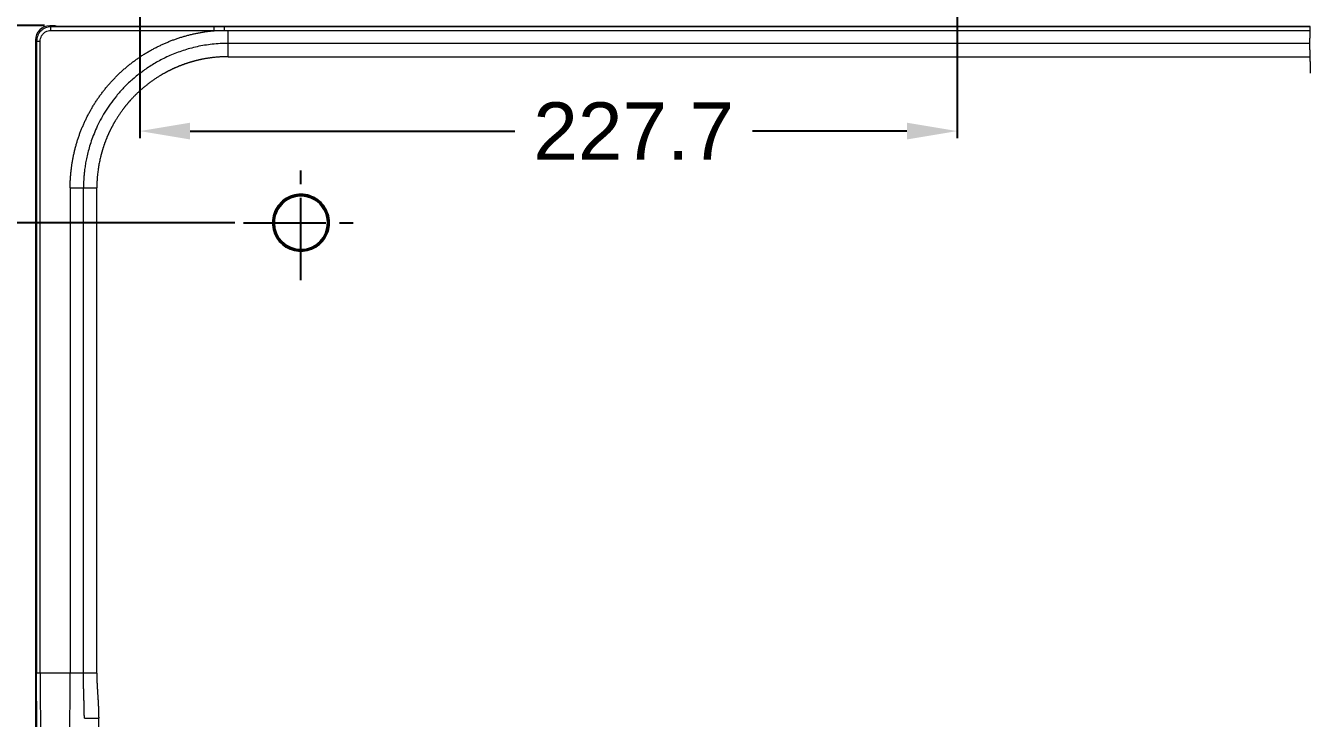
# Model space of a CAD drawing. Header units: millimetres. Extents: x 14183 to 14777, y -4239 to -3399.
# Drawn here: x 14295.5 to 14385, y -3987.2 to -3939 of the extents above; entities that cross this region are included whole.
import ezdxf

# ---------------------------------------------------------------- set-up
doc = ezdxf.new("R2010")
doc.units = ezdxf.units.MM
doc.header["$LTSCALE"] = 0.1
doc.linetypes.add('CENTER2', pattern=[28.575, 19.05, -3.175, 3.175, -3.175])
doc.linetypes.add('HIDDENX2', pattern=[19.05, 12.7, -6.35])
doc.layers.get('0').update_dxf_attribs({"lineweight": 15})
doc.layers.add('DIM', color=3, linetype='Continuous', lineweight=9)
doc.layers.add('HIDDEN', color=8, linetype='HIDDENX2')
doc.styles.add('ARIAL', font='arial.ttf')
doc.dimstyles.new('사본 ISO-25', dxfattribs={"dimtxt": 4, "dimasz": 3.5, "dimexe": 0.5, "dimexo": 0.625, "dimgap": 1.5, "dimtad": 1, "dimtih": 1, "dimtoh": 1, "dimdec": 1, "dimlfac": 4, "dimdsep": 46, "dimtxsty": 'ARIAL', "dimcen": 0, "dimclrd": 3, "dimclre": 3, "dimclrt": 3, "dimadec": 1, "dimazin": 0, "dimtfac": 1, "dimtdec": 1, "dimtmove": 0, "dimatfit": 3, "dimfxl": 1.25, "dimtfill": 1, "dimarcsym": 0})

# ---------------------------------------------------------------- blocks, each defined once
blk = doc.blocks.new('*D47')
at = {"layer": 'Defpoints', "color": 0, "transparency": 16777216}
for p in [(14421.268, -3911.146), (14376.631, -4145.343), (14472.579, -4145.343)]:
    blk.add_point(p, dxfattribs=at)
at = {"layer": 'DIM', "color": 3, "lineweight": -2, "transparency": 16777216}
for p, q in [((14421.893, -3911.146), (14473.079, -3911.146)), ((14472.579, -3914.646), (14472.579, -4024.702)), ((14472.579, -4141.843), (14472.579, -4031.787)), ((14377.256, -4145.343), (14473.079, -4145.343))]:
    blk.add_line(p, q, dxfattribs=at)
at = {"layer": 'DIM', "color": 3, "transparency": 16777216}
for points in [[(14471.996, -3914.646), (14473.163, -3914.646), (14472.579, -3911.146)], [(14471.996, -4141.843), (14473.163, -4141.843), (14472.579, -4145.343)]]:
    blk.add_solid(points, dxfattribs=at)
at = {"layer": 'DIM', "color": 3, "transparency": 16777216, "insert": (14472.579, -4028.244), "char_height": 4, "attachment_point": 5, "style": 'ARIAL', "bg_fill": 3, "box_fill_scale": 1.1, "bg_fill_color": 256, "bg_fill_true_color": 13158600, "bg_fill_transparency": 0}
blk.add_mtext('977.5', dxfattribs=at)
blk = doc.blocks.new('*D52')
at = {"layer": 'Defpoints', "color": 0, "transparency": 16777216}
for p in [(14303.437, -3930.676), (14360.37, -3931.863), (14303.437, -3946.316)]:
    blk.add_point(p, dxfattribs=at)
at = {"layer": 'DIM', "color": 3, "lineweight": -2, "transparency": 16777216}
for p, q in [((14303.437, -3931.301), (14303.437, -3946.816)), ((14360.37, -3932.488), (14360.37, -3946.816)), ((14306.937, -3946.316), (14329.555, -3946.316)), ((14356.87, -3946.316), (14346.122, -3946.316))]:
    blk.add_line(p, q, dxfattribs=at)
at = {"layer": 'DIM', "color": 3, "transparency": 16777216}
for points in [[(14306.937, -3945.733), (14306.937, -3946.899), (14303.437, -3946.316)], [(14356.87, -3945.733), (14356.87, -3946.899), (14360.37, -3946.316)]]:
    blk.add_solid(points, dxfattribs=at)
at = {"layer": 'DIM', "color": 3, "transparency": 16777216, "insert": (14337.838, -3946.316), "char_height": 4, "attachment_point": 5, "style": 'ARIAL', "bg_fill": 3, "box_fill_scale": 1.1, "bg_fill_color": 256, "bg_fill_true_color": 13158600, "bg_fill_transparency": 0}
blk.add_mtext('227.7', dxfattribs=at)
blk = doc.blocks.new('*D53')
at = {"layer": 'Defpoints', "color": 0, "transparency": 16777216}
for p in [(14271.647, -3921.473), (14296.928, -3921.473), (14297.424, -3938.973)]:
    blk.add_point(p, dxfattribs=at)
at = {"layer": 'DIM', "color": 3, "lineweight": -2, "transparency": 16777216}
for p, q in [((14271.647, -3917.973), (14271.647, -3914.473)), ((14296.303, -3921.473), (14271.147, -3921.473)), ((14271.647, -3921.473), (14271.647, -3924.973)), ((14271.647, -3924.973), (14271.647, -3926.681)), ((14271.647, -3935.473), (14271.647, -3933.766)), ((14271.647, -3938.973), (14271.647, -3935.473)), ((14296.799, -3938.973), (14271.147, -3938.973)), ((14271.647, -3942.473), (14271.647, -3945.973))]:
    blk.add_line(p, q, dxfattribs=at)
at = {"layer": 'DIM', "color": 3, "transparency": 16777216}
for points in [[(14271.063, -3917.973), (14272.23, -3917.973), (14271.647, -3921.473)], [(14271.063, -3942.473), (14272.23, -3942.473), (14271.647, -3938.973)]]:
    blk.add_solid(points, dxfattribs=at)
at = {"layer": 'DIM', "color": 3, "transparency": 16777216, "insert": (14271.647, -3930.223), "char_height": 4, "attachment_point": 5, "style": 'ARIAL', "bg_fill": 3, "box_fill_scale": 1.1, "bg_fill_color": 256, "bg_fill_true_color": 13158600, "bg_fill_transparency": 0}
blk.add_mtext('70', dxfattribs=at)
blk = doc.blocks.new('*D64')
at = {"layer": 'Defpoints', "color": 0, "transparency": 16777216}
for p in [(14271.647, -3938.973), (14271.647, -3938.973), (14303.672, -4025.884)]:
    blk.add_point(p, dxfattribs=at)
at = {"layer": 'DIM', "color": 3, "lineweight": -2, "transparency": 16777216}
for p, q in [((14272.272, -3938.973), (14272.147, -3938.973)), ((14271.647, -3942.473), (14271.647, -3978.885)), ((14271.647, -4022.384), (14271.647, -3985.972)), ((14303.047, -4025.884), (14271.147, -4025.884))]:
    blk.add_line(p, q, dxfattribs=at)
at = {"layer": 'DIM', "color": 3, "transparency": 16777216}
for points in [[(14271.063, -3942.473), (14272.23, -3942.473), (14271.647, -3938.973)], [(14271.063, -4022.384), (14272.23, -4022.384), (14271.647, -4025.884)]]:
    blk.add_solid(points, dxfattribs=at)
at = {"layer": 'DIM', "color": 3, "transparency": 16777216, "insert": (14271.647, -3982.429), "char_height": 4, "attachment_point": 5, "style": 'ARIAL', "bg_fill": 3, "box_fill_scale": 1.1, "bg_fill_color": 256, "bg_fill_true_color": 13158600, "bg_fill_transparency": 0}
blk.add_mtext('347.5', dxfattribs=at)
blk = doc.blocks.new('*D65')
at = {"layer": 'Defpoints', "color": 0, "transparency": 16777216}
for p in [(14310.674, -3952.702), (14286.901, -4012.702), (14310.674, -4012.702)]:
    blk.add_point(p, dxfattribs=at)
at = {"layer": 'DIM', "color": 3, "lineweight": -2, "transparency": 16777216}
for p, q in [((14310.049, -3952.702), (14286.401, -3952.702)), ((14286.901, -3956.202), (14286.901, -3979.159)), ((14286.901, -4009.202), (14286.901, -3986.244)), ((14310.049, -4012.702), (14286.401, -4012.702))]:
    blk.add_line(p, q, dxfattribs=at)
at = {"layer": 'DIM', "color": 3, "transparency": 16777216}
for points in [[(14286.318, -3956.202), (14287.485, -3956.202), (14286.901, -3952.702)], [(14286.318, -4009.202), (14287.485, -4009.202), (14286.901, -4012.702)]]:
    blk.add_solid(points, dxfattribs=at)
at = {"layer": 'DIM', "color": 3, "transparency": 16777216, "insert": (14286.901, -3982.702), "char_height": 4, "attachment_point": 5, "style": 'ARIAL', "bg_fill": 3, "box_fill_scale": 1.1, "bg_fill_color": 256, "bg_fill_true_color": 13158600, "bg_fill_transparency": 0}
blk.add_mtext('240', dxfattribs=at)
blk = doc.blocks.new('*D93')
at = {"layer": 'Defpoints', "color": 0, "transparency": 16777216}
for p in [(14296.928, -3921.473), (14249.568, -4025.884), (14303.672, -4025.884)]:
    blk.add_point(p, dxfattribs=at)
at = {"layer": 'DIM', "color": 3, "lineweight": -2, "transparency": 16777216}
for p, q in [((14296.303, -3921.473), (14249.068, -3921.473)), ((14249.568, -3924.973), (14249.568, -3969.557)), ((14249.568, -4022.384), (14249.568, -3977.801)), ((14303.047, -4025.884), (14249.068, -4025.884))]:
    blk.add_line(p, q, dxfattribs=at)
at = {"layer": 'DIM', "color": 3, "transparency": 16777216}
for points in [[(14248.985, -3924.973), (14250.151, -3924.973), (14249.568, -3921.473)], [(14248.985, -4022.384), (14250.151, -4022.384), (14249.568, -4025.884)]]:
    blk.add_solid(points, dxfattribs=at)
at = {"layer": 'DIM', "color": 3, "transparency": 16777216, "insert": (14249.568, -3973.679), "char_height": 4, "attachment_point": 5, "style": 'ARIAL', "bg_fill": 3, "box_fill_scale": 1.1, "bg_fill_color": 256, "bg_fill_true_color": 13158600, "bg_fill_transparency": 0}
blk.add_mtext('(417.5)', dxfattribs=at)

msp = doc.modelspace()

# ---------------------------------------------------------------- linework, layer by layer
at = {"linetype": 'Continuous', "lineweight": 13}
for p, q in [((14298.59, -3950.28), (14298.59, -3984.079)), ((14314.665, -3950.755), (14314.665, -3950.762)), ((14312.765, -3952.71), (14312.815, -3952.71)), ((14316.564, -3952.693), (14316.514, -3952.693)), ((14314.665, -3954.648), (14314.665, -3954.642)), ((14296.174, -3983.685), (14296.252, -3984.079)), ((14296.174, -3983.685), (14296.174, -3984.079)), ((14296.174, -3984.079), (14296.174, -4018.386)), ((14298.59, -3984.079), (14296.502, -3984.079)), ((14300.577, -3996.205), (14300.577, -3987.219))]:
    msp.add_line(p, q, dxfattribs=at)
at = {"linetype": 'Continuous', "lineweight": 13, "extrusion": (0, 0, -1)}
for start, end in [(0, 90), (90, 180), (270, 360), (180, 270)]:
    msp.add_arc((-14314.665, -3952.702), 1.947, start, end, dxfattribs=at)
at = {"linetype": 'Continuous', "lineweight": 13}
for radius, start, end in [(1.94, 90, 270), (1.9, 90.25093, 180.25093), (1.85, 0.25093, 180.25093), (1.9, 0.25093, 90.25093), (1.94, 270, 90), (1.9, 180.25093, 270.25093), (1.85, 180.25093, 0.25093), (1.9, 270.5191, 0.25093), (1.9, 270.25093, 270.5191)]:
    msp.add_arc((14314.665, -3952.702), radius, start, end, dxfattribs=at)
for points, degree in [([(14302.523, -3944.478), (14302.238, -3944.825), (14301.74, -3945.571), (14301.528, -3945.967)], 2), ([(14298.78, -3948.246), (14298.97, -3947.236), (14299.341, -3946.283)], 2), ([(14301.144, -3946.777), (14300.973, -3947.191), (14300.842, -3947.623)], 2), ([(14301.528, -3945.967), (14301.316, -3946.363), (14301.144, -3946.777)], 2), ([(14298.59, -3950.28), (14298.59, -3949.257), (14298.78, -3948.246)], 2), ([(14299.517, -3984.079), (14299.517, -3972.813), (14299.517, -3961.546), (14299.517, -3950.28)], 3), ([(14299.517, -3950.28), (14299.536, -3950.28), (14299.559, -3950.28), (14299.586, -3950.28)], 3), ([(14300.444, -3984.079), (14300.444, -3972.813), (14300.445, -3961.546), (14300.445, -3950.28)], 3), ([(14316.655, -3952.702), (14316.652, -3952.484), (14316.588, -3952.073), (14316.295, -3951.505), (14315.854, -3951.067), (14315.297, -3950.78), (14314.672, -3950.678), (14314.048, -3950.775), (14313.487, -3951.057), (14313.039, -3951.497), (14312.741, -3952.071), (14312.676, -3952.483), (14312.674, -3952.702)], 3), ([(14312.674, -3952.702), (14312.677, -3952.919), (14312.741, -3953.33), (14313.034, -3953.898), (14313.475, -3954.336), (14314.032, -3954.623), (14314.657, -3954.725), (14315.281, -3954.628), (14315.842, -3954.346), (14316.291, -3953.906), (14316.588, -3953.332), (14316.653, -3952.92), (14316.655, -3952.702)], 3), ([(14296.356, -3990.554), (14296.342, -3990.484), (14296.314, -3990.044), (14296.28, -3988.572), (14296.257, -3986.489), (14296.252, -3984.883), (14296.252, -3984.079)], 3), ([(14300.444, -3984.079), (14300.445, -3984.413), (14300.46, -3984.77)], 2), ([(14300.46, -3984.77), (14300.474, -3985.089), (14300.506, -3985.577)], 2), ([(14300.506, -3985.577), (14300.507, -3985.597), (14300.518, -3985.768)], 2), ([(14300.518, -3985.768), (14300.526, -3985.88), (14300.53, -3985.953)], 2), ([(14300.53, -3985.953), (14300.543, -3986.162), (14300.551, -3986.333)], 2), ([(14300.551, -3986.333), (14300.568, -3986.706), (14300.577, -3987.219)], 2)]:
    msp.add_open_spline(points, degree=degree, dxfattribs=at)
for points, degree, knots in [([(14300.842, -3947.623), (14300.711, -3948.053), (14300.447, -3949.372), (14300.445, -3950.28)], 2, [0.8125, 0.8125, 0.8125, 0.875, 1, 1, 1]), ([(14298.59, -3950.28), (14298.678, -3950.28), (14298.866, -3950.28), (14299.145, -3950.28), (14299.378, -3950.28), (14299.48, -3950.28), (14299.517, -3950.28)], 3, [0, 0, 0, 0, 0.25155, 0.503466, 0.755381, 1, 1, 1, 1]), ([(14299.586, -3950.28), (14299.619, -3950.28), (14299.657, -3950.28), (14299.742, -3950.28), (14299.79, -3950.28), (14299.841, -3950.28)], 3, [0, 0, 0, 0, 0.5, 0.5, 1, 1, 1, 1]), ([(14299.841, -3950.28), (14299.884, -3950.28), (14299.93, -3950.28), (14300.025, -3950.28), (14300.075, -3950.28), (14300.178, -3950.28), (14300.23, -3950.28), (14300.337, -3950.28), (14300.391, -3950.28), (14300.445, -3950.28)], 3, [0, 0, 0, 0, 0.25, 0.25, 0.5, 0.5, 0.75, 0.75, 1, 1, 1, 1]), ([(14296.502, -3984.079), (14296.473, -3984.079), (14296.409, -3984.079), (14296.32, -3984.079), (14296.264, -3984.079), (14296.253, -3984.079), (14296.252, -3984.079)], 3, [0, 0, 0, 0, 0.252968, 0.506143, 0.759318, 1, 1, 1, 1]), ([(14296.502, -3984.079), (14296.502, -3984.262), (14296.502, -3984.447), (14296.503, -3984.817), (14296.503, -3985.003), (14296.505, -3985.373), (14296.505, -3985.558), (14296.507, -3985.926), (14296.508, -3986.109), (14296.511, -3986.47), (14296.512, -3986.649), (14296.515, -3987), (14296.517, -3987.173), (14296.521, -3987.511), (14296.523, -3987.676), (14296.526, -3987.916), (14296.527, -3987.995), (14296.529, -3988.112), (14296.53, -3988.169), (14296.531, -3988.236), (14296.531, -3988.269), (14296.532, -3988.285), (14296.532, -3988.293), (14296.532, -3988.297), (14296.532, -3988.299), (14296.532, -3988.3), (14296.532, -3988.301), (14296.532, -3988.301), (14296.532, -3988.301), (14296.532, -3988.301), (14296.532, -3988.301), (14296.534, -3988.408), (14296.536, -3988.516), (14296.54, -3988.731), (14296.542, -3988.838), (14296.547, -3989.05), (14296.55, -3989.155), (14296.555, -3989.357), (14296.558, -3989.456), (14296.564, -3989.643), (14296.567, -3989.731), (14296.574, -3989.895), (14296.578, -3989.969), (14296.583, -3990.068), (14296.587, -3990.13), (14296.593, -3990.207), (14296.599, -3990.267), (14296.604, -3990.295), (14296.606, -3990.305)], 3, [0, 0, 0, 0, 0.0625, 0.0625, 0.125, 0.125, 0.1875, 0.1875, 0.25, 0.25, 0.3125, 0.3125, 0.375, 0.375, 0.4375, 0.4375, 0.46875, 0.46875, 0.484375, 0.492188, 0.496094, 0.498047, 0.499023, 0.499512, 0.499756, 0.499878, 0.499939, 0.499969, 0.499985, 0.499985, 0.5, 0.5, 0.5625, 0.5625, 0.625, 0.625, 0.6875, 0.6875, 0.75, 0.75, 0.8125, 0.8125, 0.875, 0.875, 0.90625, 0.9375, 0.96875, 1, 1, 1, 1]), ([(14298.474, -3990.305), (14298.477, -3990.295), (14298.481, -3990.267), (14298.488, -3990.207), (14298.495, -3990.129), (14298.499, -3990.068), (14298.505, -3989.969), (14298.509, -3989.894), (14298.517, -3989.731), (14298.521, -3989.642), (14298.527, -3989.455), (14298.531, -3989.357), (14298.537, -3989.154), (14298.54, -3989.049), (14298.545, -3988.838), (14298.548, -3988.73), (14298.551, -3988.569), (14298.552, -3988.515), (14298.554, -3988.435), (14298.555, -3988.395), (14298.556, -3988.348), (14298.556, -3988.325), (14298.556, -3988.313), (14298.556, -3988.307), (14298.556, -3988.304), (14298.556, -3988.303), (14298.556, -3988.302), (14298.556, -3988.302), (14298.556, -3988.302), (14298.556, -3988.301), (14298.556, -3988.301), (14298.556, -3988.301), (14298.559, -3988.152), (14298.562, -3987.997), (14298.567, -3987.677), (14298.569, -3987.512), (14298.573, -3987.175), (14298.575, -3987.002), (14298.578, -3986.651), (14298.58, -3986.472), (14298.583, -3986.111), (14298.584, -3985.928), (14298.586, -3985.561), (14298.587, -3985.375), (14298.588, -3985.004), (14298.589, -3984.819), (14298.59, -3984.448), (14298.59, -3984.263), (14298.59, -3984.079)], 3, [0, 0, 0, 0, 0.03125, 0.0625, 0.09375, 0.125, 0.125, 0.1875, 0.1875, 0.25, 0.25, 0.3125, 0.3125, 0.375, 0.375, 0.4375, 0.4375, 0.46875, 0.46875, 0.484375, 0.492188, 0.496094, 0.498047, 0.499023, 0.499512, 0.499756, 0.499878, 0.499939, 0.499969, 0.499985, 0.499985, 0.5, 0.5, 0.5625, 0.5625, 0.625, 0.625, 0.6875, 0.6875, 0.75, 0.75, 0.8125, 0.8125, 0.875, 0.875, 0.9375, 0.9375, 1, 1, 1, 1]), ([(14299.517, -3984.079), (14299.516, -3984.079), (14299.466, -3984.079), (14299.311, -3984.079), (14298.958, -3984.079), (14298.707, -3984.079), (14298.59, -3984.079)], 3, [0, 0, 0, 0, 0.005065, 0.33671, 0.668355, 1, 1, 1, 1]), ([(14299.577, -3987.219), (14299.577, -3987.21), (14299.577, -3987.193), (14299.577, -3987.167), (14299.577, -3987.14), (14299.577, -3987.114), (14299.577, -3987.087), (14299.577, -3987.061), (14299.577, -3987.034), (14299.577, -3987.007), (14299.576, -3986.98), (14299.576, -3986.954), (14299.576, -3986.927), (14299.576, -3986.899), (14299.575, -3986.872), (14299.575, -3986.845), (14299.574, -3986.818), (14299.574, -3986.79), (14299.574, -3986.763), (14299.573, -3986.735), (14299.573, -3986.707), (14299.572, -3986.679), (14299.572, -3986.652), (14299.571, -3986.624), (14299.57, -3986.595), (14299.57, -3986.567), (14299.569, -3986.539), (14299.568, -3986.511), (14299.568, -3986.482), (14299.567, -3986.454), (14299.566, -3986.425), (14299.566, -3986.396), (14299.565, -3986.368), (14299.564, -3986.339), (14299.563, -3986.31), (14299.563, -3986.281), (14299.562, -3986.252), (14299.561, -3986.222), (14299.56, -3986.193), (14299.559, -3986.164), (14299.558, -3986.134), (14299.557, -3986.104), (14299.557, -3986.075), (14299.556, -3986.045), (14299.555, -3986.015), (14299.554, -3985.985), (14299.553, -3985.955), (14299.552, -3985.925), (14299.551, -3985.894), (14299.55, -3985.864), (14299.549, -3985.834), (14299.549, -3985.803), (14299.548, -3985.772), (14299.547, -3985.742), (14299.546, -3985.704), (14299.544, -3985.659), (14299.543, -3985.606), (14299.541, -3985.554), (14299.54, -3985.502), (14299.538, -3985.449), (14299.537, -3985.397), (14299.535, -3985.345), (14299.534, -3985.292), (14299.533, -3985.24), (14299.531, -3985.187), (14299.53, -3985.135), (14299.529, -3985.082), (14299.528, -3985.03), (14299.527, -3984.977), (14299.525, -3984.925), (14299.524, -3984.872), (14299.523, -3984.82), (14299.523, -3984.767), (14299.522, -3984.714), (14299.521, -3984.661), (14299.52, -3984.609), (14299.52, -3984.556), (14299.519, -3984.503), (14299.518, -3984.45), (14299.518, -3984.397), (14299.518, -3984.344), (14299.517, -3984.291), (14299.517, -3984.238), (14299.517, -3984.185), (14299.517, -3984.132), (14299.517, -3984.097), (14299.517, -3984.079)], 3, [0, 0, 0, 0, 0.008442, 0.016909, 0.025403, 0.033922, 0.042467, 0.051038, 0.059635, 0.068257, 0.076905, 0.085579, 0.094278, 0.103004, 0.111755, 0.120532, 0.129334, 0.138163, 0.147017, 0.155898, 0.164804, 0.173736, 0.182694, 0.191678, 0.200688, 0.209724, 0.218787, 0.227875, 0.23699, 0.24613, 0.255298, 0.264491, 0.273711, 0.282957, 0.292229, 0.301528, 0.310854, 0.320206, 0.329585, 0.338991, 0.348423, 0.357883, 0.367369, 0.376882, 0.386422, 0.39599, 0.405584, 0.415206, 0.424855, 0.434532, 0.444235, 0.453967, 0.463726, 0.473513, 0.483327, 0.499969, 0.516605, 0.533238, 0.549867, 0.566493, 0.583117, 0.599739, 0.61636, 0.632981, 0.649603, 0.666226, 0.68285, 0.699477, 0.716108, 0.732742, 0.74938, 0.766024, 0.782674, 0.799331, 0.815995, 0.832667, 0.849348, 0.866039, 0.88274, 0.899452, 0.916176, 0.932913, 0.949663, 0.966427, 0.983206, 1, 1, 1, 1]), ([(14300.444, -3984.079), (14300.351, -3984.079), (14300.206, -3984.079), (14300.018, -3984.079), (14299.884, -3984.079), (14299.763, -3984.079), (14299.625, -3984.079), (14299.552, -3984.079), (14299.517, -3984.079)], 3, [0, 0, 0, 0, 0.247688, 0.373073, 0.498458, 0.623843, 0.749229, 1, 1, 1, 1]), ([(14299.577, -3987.219), (14299.579, -3987.219), (14299.614, -3987.219), (14299.741, -3987.219), (14299.873, -3987.219), (14300.034, -3987.219), (14300.273, -3987.219), (14300.461, -3987.219), (14300.577, -3987.219)], 3, [0, 0, 0, 0, 0.25077, 0.376155, 0.501541, 0.626926, 0.752312, 1, 1, 1, 1])]:
    msp.add_open_spline(points, degree=degree, knots=knots, dxfattribs=at)
at = {"layer": 'HIDDEN', "color": 1, "linetype": 'CENTER2', "ltscale": 3}
msp.add_line((14310.674, -3952.702), (14318.655, -3952.702), dxfattribs=at)

# ---------------------------------------------------------------- dimensions: what is measured, and where the dimension line sits
at = {"layer": 'DIM'}
dim = msp.add_linear_dim(base=(14472.579, -4145.343), p1=(14421.268, -3911.146), p2=(14376.631, -4145.343), angle=90, text='977.5', dimstyle='사본 ISO-25', override={"dimtad": 0}, dxfattribs=at)
dim.commit()
dim.dimension.update_dxf_attribs({"geometry": '*D47', "text_midpoint": (14472.579, -4028.244)})
dim = msp.add_linear_dim(base=(14271.647, -3921.473), p1=(14297.424, -3938.973), p2=(14296.928, -3921.473), angle=90, dimstyle='사본 ISO-25', override={"dimtad": 0}, dxfattribs=at)
dim.commit()
dim.dimension.update_dxf_attribs({"geometry": '*D53', "text_midpoint": (14271.647, -3930.223), "dimtype": 160})
dim = msp.add_linear_dim(base=(14303.437, -3946.316), p1=(14360.37, -3931.863), p2=(14303.437, -3930.676), dimstyle='사본 ISO-25', override={"dimtad": 0}, dxfattribs=at)
dim.commit()
dim.dimension.update_dxf_attribs({"geometry": '*D52', "text_midpoint": (14337.838, -3946.316), "dimtype": 160})

# ---------------------------------------------------------------- next in the draw order: linework, layer by layer
at = {"linetype": 'Continuous', "lineweight": 13}
for p, q in [((14297.411, -3938.977), (14297.173, -3938.977)), ((14297.173, -3938.977), (14297.252, -3939.056)), ((14308.603, -3939.056), (14297.252, -3939.056)), ((14297.252, -3939.306), (14308.603, -3939.306)), ((14297.707, -3939.037), (14297.536, -3938.979)), ((14308.603, -3939.056), (14308.603, -3939.306)), ((14384.966, -3939.056), (14309.34, -3939.056)), ((14309.34, -3939.313), (14309.34, -3939.056)), ((14309.59, -3939.314), (14384.954, -3939.314)), ((14296.174, -3939.977), (14296.174, -3983.685)), ((14296.252, -3940.056), (14296.174, -3939.977)), ((14296.252, -3940.056), (14296.252, -3984.079)), ((14296.502, -3984.079), (14296.502, -3940.056)), ((14309.586, -3941.135), (14384.944, -3941.135))]:
    msp.add_line(p, q, dxfattribs=at)
for centre, major_axis, ratio, start_param, end_param in [((14297.174, -3939.978), (0.707, -0.707), 0.999695, 2.356347, 3.926839), ((14297.411, -3938.98), (0.125, 0), 0.017455, 0.05236, 1.570796)]:
    msp.add_ellipse(centre, major_axis=major_axis, ratio=ratio, start_param=start_param, end_param=end_param, dxfattribs=at)
for points, degree, knots in [([(14297.252, -3939.056), (14297.121, -3939.056), (14296.925, -3939.096), (14296.693, -3939.22), (14296.54, -3939.344), (14296.416, -3939.497), (14296.293, -3939.729), (14296.252, -3939.925), (14296.252, -3940.056)], 3, [0, 0, 0, 0, 0.249952, 0.374976, 0.5, 0.625024, 0.750048, 1, 1, 1, 1]), ([(14296.502, -3940.056), (14296.502, -3939.989), (14296.519, -3939.86), (14296.596, -3939.676), (14296.675, -3939.573), (14296.722, -3939.526)], 3, [0, 0, 0, 0, 0.333291, 0.666646, 1, 1, 1, 1]), ([(14297.252, -3939.306), (14297.252, -3939.276), (14297.252, -3939.213), (14297.252, -3939.139), (14297.252, -3939.095), (14297.252, -3939.065), (14297.252, -3939.057), (14297.252, -3939.056)], 3, [0, 0, 0, 0, 0.253123, 0.506246, 0.632808, 0.759369, 1, 1, 1, 1]), ([(14299.341, -3946.283), (14299.713, -3945.331), (14300.258, -3944.458), (14300.802, -3943.586), (14301.495, -3942.832), (14302.187, -3942.08), (14303.012, -3941.465), (14303.836, -3940.851), (14304.756, -3940.4), (14305.675, -3939.95), (14306.665, -3939.677), (14307.654, -3939.405), (14308.675, -3939.319)], 2, [0.25, 0.25, 0.25, 0.375, 0.375, 0.5, 0.5, 0.625, 0.625, 0.75, 0.75, 0.875, 0.875, 1, 1, 1]), ([(14308.603, -3939.306), (14308.604, -3939.306), (14308.606, -3939.307), (14308.609, -3939.308), (14308.611, -3939.309), (14308.614, -3939.31), (14308.616, -3939.311), (14308.619, -3939.311), (14308.621, -3939.312), (14308.624, -3939.312), (14308.627, -3939.313), (14308.631, -3939.313), (14308.635, -3939.313), (14308.638, -3939.313), (14308.641, -3939.313), (14308.644, -3939.313), (14308.646, -3939.313), (14308.649, -3939.313), (14308.651, -3939.313), (14308.653, -3939.313), (14308.655, -3939.313), (14308.657, -3939.314), (14308.66, -3939.314), (14308.664, -3939.315), (14308.668, -3939.316), (14308.671, -3939.318), (14308.674, -3939.319), (14308.675, -3939.319)], 3, [0, 0, 0, 0, 0.041647, 0.081421, 0.119345, 0.155449, 0.189762, 0.22232, 0.253162, 0.291701, 0.334777, 0.382529, 0.435058, 0.492439, 0.529347, 0.564419, 0.597672, 0.629123, 0.658795, 0.686712, 0.712907, 0.737415, 0.784974, 0.834919, 0.88735, 0.942354, 1, 1, 1, 1]), ([(14308.675, -3939.319), (14308.691, -3939.319), (14308.722, -3939.319), (14308.769, -3939.318), (14308.816, -3939.317), (14308.863, -3939.316), (14308.91, -3939.316), (14308.957, -3939.315), (14309.005, -3939.315), (14309.052, -3939.314), (14309.1, -3939.314), (14309.148, -3939.314), (14309.195, -3939.314), (14309.243, -3939.313), (14309.292, -3939.313), (14309.324, -3939.313), (14309.34, -3939.313)], 3, [0, 0, 0, 0, 0.070392, 0.140939, 0.211641, 0.2825, 0.353516, 0.424692, 0.496028, 0.567526, 0.639188, 0.711015, 0.783008, 0.855169, 0.927499, 1, 1, 1, 1]), ([(14309.59, -3940.208), (14309.59, -3940.173), (14309.59, -3940.071), (14309.59, -3939.84), (14309.59, -3939.57), (14309.59, -3939.393), (14309.59, -3939.314)], 3, [0, 0, 0, 0, 0.247914, 0.509363, 0.770812, 1, 1, 1, 1]), ([(14384.944, -3940.649), (14384.944, -3940.599), (14384.944, -3940.501), (14384.944, -3940.355), (14384.944, -3940.259), (14384.945, -3940.188), (14384.945, -3940.152), (14384.945, -3940.117), (14384.945, -3940.093), (14384.945, -3940.081), (14384.946, -3940.023), (14384.946, -3939.976), (14384.947, -3939.886), (14384.947, -3939.842), (14384.948, -3939.755), (14384.949, -3939.712), (14384.949, -3939.661), (14384.949, -3939.65), (14384.95, -3939.63), (14384.95, -3939.62), (14384.95, -3939.589), (14384.95, -3939.57), (14384.951, -3939.511), (14384.952, -3939.474), (14384.953, -3939.403), (14384.954, -3939.369), (14384.955, -3939.329), (14384.955, -3939.321), (14384.955, -3939.305), (14384.956, -3939.297), (14384.956, -3939.275), (14384.956, -3939.26), (14384.958, -3939.218), (14384.958, -3939.193), (14384.96, -3939.146), (14384.961, -3939.125), (14384.962, -3939.103), (14384.962, -3939.098), (14384.963, -3939.09), (14384.963, -3939.086), (14384.964, -3939.074), (14384.964, -3939.067), (14384.965, -3939.049), (14384.966, -3939.04), (14384.968, -3939.027), (14384.969, -3939.024), (14384.97, -3939.024)], 3, [0, 0, 0, 0, 0.0625, 0.125, 0.1875, 0.1875, 0.21875, 0.234375, 0.234375, 0.25, 0.25, 0.3125, 0.3125, 0.375, 0.375, 0.4375, 0.4375, 0.453125, 0.453125, 0.46875, 0.46875, 0.5, 0.5, 0.5625, 0.5625, 0.625, 0.625, 0.640625, 0.640625, 0.65625, 0.65625, 0.6875, 0.6875, 0.75, 0.75, 0.8125, 0.8125, 0.828125, 0.828125, 0.84375, 0.84375, 0.875, 0.875, 0.9375, 0.9375, 1, 1, 1, 1]), ([(14296.252, -3940.056), (14296.253, -3940.056), (14296.261, -3940.056), (14296.291, -3940.056), (14296.335, -3940.056), (14296.409, -3940.056), (14296.473, -3940.056), (14296.502, -3940.056)], 3, [0, 0, 0, 0, 0.240631, 0.367192, 0.493754, 0.746877, 1, 1, 1, 1]), ([(14309.59, -3940.208), (14309.402, -3940.208), (14309.029, -3940.219), (14308.482, -3940.264), (14307.95, -3940.337), (14307.433, -3940.436), (14306.932, -3940.56), (14306.449, -3940.705), (14305.984, -3940.87), (14305.686, -3940.993), (14305.249, -3941.185), (14304.97, -3941.323), (14304.438, -3941.618), (14304.186, -3941.774), (14303.886, -3941.976), (14303.798, -3942.037), (14303.707, -3942.102), (14303.673, -3942.127), (14303.667, -3942.131), (14303.665, -3942.132), (14303.665, -3942.133), (14303.665, -3942.133), (14303.665, -3942.133), (14303.665, -3942.133), (14303.665, -3942.133), (14303.663, -3942.134), (14303.661, -3942.136), (14303.644, -3942.148), (14303.599, -3942.181), (14303.556, -3942.213), (14303.302, -3942.404), (14303.088, -3942.58), (14302.684, -3942.94), (14302.495, -3943.124), (14302.138, -3943.496), (14301.971, -3943.684), (14301.659, -3944.063), (14301.514, -3944.253), (14301.244, -3944.632), (14301.12, -3944.821), (14300.889, -3945.196), (14300.784, -3945.382), (14300.59, -3945.749), (14300.501, -3945.93), (14300.34, -3946.284), (14300.267, -3946.458), (14300.134, -3946.798), (14300.075, -3946.964), (14299.969, -3947.287), (14299.922, -3947.443), (14299.838, -3947.746), (14299.801, -3947.893), (14299.737, -3948.175), (14299.709, -3948.31), (14299.661, -3948.57), (14299.641, -3948.694), (14299.606, -3948.931), (14299.592, -3949.043), (14299.568, -3949.256), (14299.558, -3949.356), (14299.543, -3949.544), (14299.537, -3949.632), (14299.528, -3949.795), (14299.525, -3949.871), (14299.52, -3950.009), (14299.519, -3950.072), (14299.517, -3950.186), (14299.517, -3950.236), (14299.517, -3950.28)], 3, [0, 0, 0, 0, 0.03125, 0.0625, 0.09375, 0.125, 0.15625, 0.1875, 0.21875, 0.25, 0.25, 0.3125, 0.3125, 0.375, 0.375, 0.390625, 0.398437, 0.399414, 0.399902, 0.399963, 0.399994, 0.399994, 0.400002, 0.400002, 0.400009, 0.400024, 0.400146, 0.400391, 0.402344, 0.40625, 0.40625, 0.4375, 0.4375, 0.46875, 0.46875, 0.5, 0.5, 0.53125, 0.53125, 0.5625, 0.5625, 0.59375, 0.59375, 0.625, 0.625, 0.65625, 0.65625, 0.6875, 0.6875, 0.71875, 0.71875, 0.75, 0.75, 0.78125, 0.78125, 0.8125, 0.8125, 0.84375, 0.84375, 0.875, 0.875, 0.90625, 0.90625, 0.9375, 0.9375, 0.96875, 0.96875, 1, 1, 1, 1]), ([(14309.59, -3941.135), (14309.59, -3941.086), (14309.59, -3941.037), (14309.59, -3940.939), (14309.59, -3940.89), (14309.59, -3940.796), (14309.59, -3940.75), (14309.59, -3940.66), (14309.59, -3940.617), (14309.59, -3940.535), (14309.59, -3940.496), (14309.59, -3940.424), (14309.59, -3940.39), (14309.59, -3940.327), (14309.59, -3940.299), (14309.59, -3940.249), (14309.59, -3940.227), (14309.59, -3940.208)], 3, [0, 0, 0, 0, 0.125, 0.125, 0.25, 0.25, 0.375, 0.375, 0.5, 0.5, 0.625, 0.625, 0.75, 0.75, 0.875, 0.875, 1, 1, 1, 1]), ([(14309.586, -3941.135), (14308.678, -3941.137), (14307.802, -3941.311), (14307.363, -3941.399), (14306.932, -3941.53)], 2, [0, 0, 0, 0.125, 0.125, 0.1875, 0.1875, 0.1875]), ([(14384.944, -3940.649), (14384.944, -3940.698), (14384.944, -3940.797), (14384.944, -3940.942), (14384.944, -3941.038), (14384.945, -3941.11), (14384.945, -3941.145), (14384.945, -3941.181), (14384.945, -3941.205), (14384.945, -3941.216), (14384.946, -3941.275), (14384.946, -3941.321), (14384.947, -3941.412), (14384.947, -3941.456), (14384.948, -3941.543), (14384.949, -3941.585), (14384.949, -3941.637), (14384.949, -3941.647), (14384.95, -3941.668), (14384.95, -3941.678), (14384.95, -3941.708), (14384.95, -3941.728), (14384.951, -3941.786), (14384.952, -3941.824), (14384.953, -3941.895), (14384.954, -3941.929), (14384.955, -3941.969), (14384.955, -3941.977), (14384.955, -3941.993), (14384.956, -3942), (14384.956, -3942.023), (14384.956, -3942.038), (14384.958, -3942.08), (14384.958, -3942.105), (14384.96, -3942.152), (14384.961, -3942.172), (14384.962, -3942.195), (14384.962, -3942.199), (14384.963, -3942.208), (14384.963, -3942.212), (14384.964, -3942.223), (14384.964, -3942.23), (14384.965, -3942.249), (14384.966, -3942.258), (14384.968, -3942.271), (14384.969, -3942.274), (14384.97, -3942.274)], 3, [0, 0, 0, 0, 0.0625, 0.125, 0.1875, 0.1875, 0.21875, 0.234375, 0.234375, 0.25, 0.25, 0.3125, 0.3125, 0.375, 0.375, 0.4375, 0.4375, 0.453125, 0.453125, 0.46875, 0.46875, 0.5, 0.5, 0.5625, 0.5625, 0.625, 0.625, 0.640625, 0.640625, 0.65625, 0.65625, 0.6875, 0.6875, 0.75, 0.75, 0.8125, 0.8125, 0.828125, 0.828125, 0.84375, 0.84375, 0.875, 0.875, 0.9375, 0.9375, 1, 1, 1, 1]), ([(14306.932, -3941.53), (14306.502, -3941.661), (14306.087, -3941.833), (14305.673, -3942.005), (14305.277, -3942.217), (14304.881, -3942.429), (14304.136, -3942.927), (14303.442, -3943.497), (14302.808, -3944.131), (14302.523, -3944.478)], 2, [0.1875, 0.1875, 0.1875, 0.25, 0.25, 0.3125, 0.3125, 0.375, 0.4375, 0.5, 0.5625, 0.5625, 0.5625])]:
    msp.add_open_spline(points, degree=degree, knots=knots, dxfattribs=at)
for points, degree in [([(14296.722, -3939.526), (14296.769, -3939.479), (14296.872, -3939.399), (14297.057, -3939.323), (14297.185, -3939.306), (14297.252, -3939.306)], 3), ([(14384.968, -3939.037), (14297.707, -3939.037)], 1), ([(14309.34, -3939.056), (14309.094, -3939.056), (14308.849, -3939.056), (14308.603, -3939.056)], 3), ([(14309.34, -3939.313), (14309.423, -3939.314), (14309.506, -3939.314), (14309.59, -3939.314)], 3), ([(14384.945, -3940.208), (14359.826, -3940.208), (14334.708, -3940.208), (14309.59, -3940.208)], 3)]:
    msp.add_open_spline(points, degree=degree, dxfattribs=at)
at = {"layer": 'HIDDEN', "color": 1, "linetype": 'CENTER2', "ltscale": 3}
msp.add_line((14314.665, -3956.692), (14314.665, -3948.712), dxfattribs=at)

# ---------------------------------------------------------------- next in the draw order: dimensions: what is measured, and where the dimension line sits
at = {"layer": 'DIM'}
dim = msp.add_linear_dim(base=(14271.647, -3938.973), p1=(14303.672, -4025.884), p2=(14271.647, -3938.973), angle=90, text='347.5', dimstyle='사본 ISO-25', override={"dimtad": 0}, dxfattribs=at)
dim.commit()
dim.dimension.update_dxf_attribs({"geometry": '*D64', "text_midpoint": (14271.647, -3982.429)})

# ---------------------------------------------------------------- next in the draw order: dimensions: what is measured, and where the dimension line sits
dim = msp.add_linear_dim(base=(14286.901, -4012.702), p1=(14310.674, -3952.702), p2=(14310.674, -4012.702), angle=90, dimstyle='사본 ISO-25', override={"dimtad": 0}, dxfattribs=at)
dim.commit()
dim.dimension.update_dxf_attribs({"geometry": '*D65', "text_midpoint": (14286.901, -3982.702)})

# ---------------------------------------------------------------- next in the draw order: dimensions: what is measured, and where the dimension line sits
dim = msp.add_linear_dim(base=(14249.568, -4025.884), p1=(14296.928, -3921.473), p2=(14303.672, -4025.884), angle=90, text='(417.5)', dimstyle='사본 ISO-25', override={"dimtad": 0}, dxfattribs=at)
dim.commit()
dim.dimension.update_dxf_attribs({"geometry": '*D93', "text_midpoint": (14249.568, -3973.679)})

doc.saveas('drawing.dxf')
